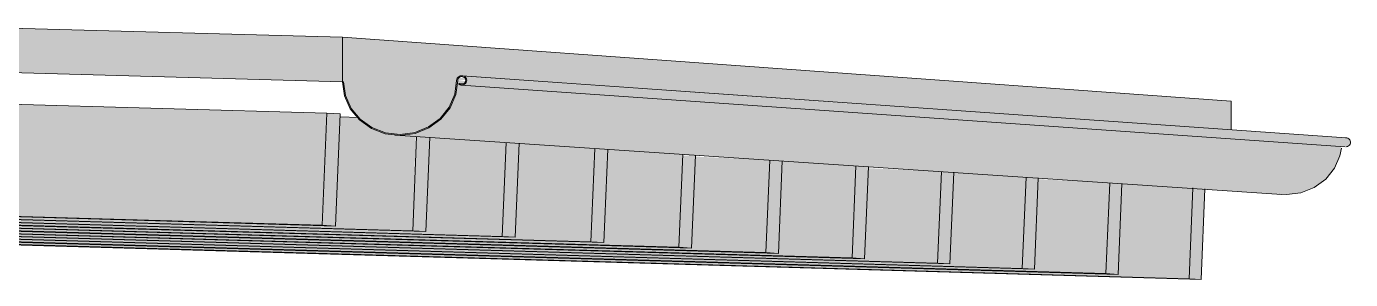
# Model space of a CAD drawing. Header units: inches. Extents: x 31156 to 31160, y -65 to 66.
# Drawn here: x 31159.14153 to 31159.16688, y -64.87563 to -64.87079 of the extents above; entities that cross this region are included whole.
import ezdxf

# ---------------------------------------------------------------- set-up
doc = ezdxf.new("R2010")
doc.units = ezdxf.units.IN
doc.header["$MEASUREMENT"] = 0
for name, color, linetype, lineweight in [('A-ROOF', 132, 'Continuous', 13), ('A-ROOF-OTLN', 132, 'Continuous', 9), ('S-BEAM', 12, 'Continuous', 9)]:
    doc.layers.add(name, color=color, linetype=linetype, lineweight=lineweight)

msp = doc.modelspace()

# ---------------------------------------------------------------- hatches: boundary and pattern name
at = {"layer": 'A-ROOF', "lineweight": 5}
for points in [[(31159.14758, -64.871849), (31159.147579, -64.870995), (31159.140054, -64.87079), (31159.140056, -64.87164), (31159.145783, -64.871799)], [(31159.164597, -64.872764), (31159.164596, -64.872216), (31159.147579, -64.870995), (31159.14758, -64.871849), (31159.149752, -64.871999), (31159.149805, -64.871787), (31159.149869, -64.871749), (31159.164415, -64.872752)]]:
    msp.add_hatch(color=256, dxfattribs=at).paths.add_polyline_path(points, flags=0)
at = {"layer": 'A-ROOF-OTLN', "lineweight": 5}
h = msp.add_hatch(color=256, dxfattribs=at)
h.paths.add_polyline_path([(31159.16678, -64.873074), (31159.166625, -64.87306), (31159.166714, -64.873069)], flags=0)
h.paths.add_polyline_path([(31159.166748, -64.872948), (31159.166714, -64.872936), (31159.149806, -64.871773), (31159.149785, -64.871823), (31159.149957, -64.871808), (31159.149953, -64.871772), (31159.166715, -64.872946)], flags=0)
for points in [[(31159.166798, -64.873091), (31159.166872, -64.873041), (31159.166876, -64.872976), (31159.166831, -64.872928), (31159.166808, -64.872921), (31159.149926, -64.871754), (31159.149958, -64.871814), (31159.149936, -64.871879), (31159.149896, -64.871907), (31159.166775, -64.873091)], [(31159.148684, -64.872856), (31159.149048, -64.872786), (31159.149305, -64.872659), (31159.149515, -64.872477), (31159.149667, -64.872251), (31159.149752, -64.871998), (31159.1476, -64.871848), (31159.147637, -64.872112), (31159.14776, -64.872374), (31159.147937, -64.872579), (31159.148185, -64.872742), (31159.148404, -64.872824), (31159.148563, -64.872842)], [(31159.165658, -64.874007), (31159.165932, -64.873971), (31159.166187, -64.873869), (31159.166406, -64.87371), (31159.166574, -64.873503), (31159.166679, -64.873263), (31159.166705, -64.873078), (31159.149936, -64.871879), (31159.149943, -64.871834), (31159.149785, -64.871823), (31159.149748, -64.872092), (31159.149614, -64.872374), (31159.149463, -64.872562), (31159.149235, -64.872729), (31159.148969, -64.872836), (31159.148684, -64.872875), (31159.165388, -64.873989)]]:
    msp.add_hatch(color=256, dxfattribs=at).paths.add_polyline_path(points, flags=0)
at = {"layer": 'A-ROOF-OTLN'}
msp.add_hatch(color=256, dxfattribs=at).paths.add_polyline_path([(31159.148684, -64.872875), (31159.148969, -64.872836), (31159.149235, -64.872729), (31159.149463, -64.872562), (31159.149638, -64.872344), (31159.149748, -64.872092), (31159.149729, -64.872088), (31159.14959, -64.872374), (31159.149449, -64.872549), (31159.149225, -64.872713), (31159.148964, -64.872818), (31159.148684, -64.872856), (31159.148404, -64.872824), (31159.148143, -64.872725), (31159.147918, -64.872566), (31159.147746, -64.872357), (31159.147637, -64.872112), (31159.147618, -64.872117), (31159.147735, -64.872374), (31159.147904, -64.872579), (31159.148133, -64.872742), (31159.148399, -64.872842)], flags=0)
at = {"layer": 'S-BEAM', "lineweight": 5}
for points in [[(31159.147191, -64.874595), (31159.147282, -64.872446), (31159.138242, -64.872194), (31159.138155, -64.874284), (31159.122464, -64.873838), (31159.122464, -64.873878), (31159.146308, -64.874569)], [(31159.148923, -64.874702), (31159.148979, -64.872893), (31159.148361, -64.872824), (31159.148082, -64.872699), (31159.147833, -64.872531), (31159.147539, -64.872522), (31159.147451, -64.87461), (31159.123489, -64.873934), (31159.123489, -64.873964), (31159.147541, -64.874661)], [(31159.150638, -64.874807), (31159.150713, -64.873009), (31159.149256, -64.872911), (31159.14918, -64.874717), (31159.125304, -64.874046), (31159.125304, -64.874072), (31159.14927, -64.874768)], [(31159.152336, -64.874912), (31159.152412, -64.873123), (31159.150968, -64.873025), (31159.150892, -64.874822), (31159.127898, -64.874173), (31159.127898, -64.874202), (31159.150982, -64.874873)], [(31159.154019, -64.875016), (31159.154094, -64.873235), (31159.152664, -64.873139), (31159.152588, -64.874927), (31159.129676, -64.874282), (31159.129676, -64.874308), (31159.152678, -64.874977)], [(31159.155685, -64.875119), (31159.15576, -64.873346), (31159.154342, -64.873281), (31159.154268, -64.875031), (31159.131492, -64.874369), (31159.131493, -64.874415), (31159.154357, -64.87508)], [(31159.157336, -64.875221), (31159.157411, -64.873456), (31159.156008, -64.873362), (31159.155933, -64.875133), (31159.133182, -64.874471), (31159.133182, -64.874517), (31159.156021, -64.875182)], [(31159.158972, -64.875322), (31159.159046, -64.873565), (31159.157655, -64.873503), (31159.157582, -64.875235), (31159.134911, -64.874575), (31159.134911, -64.87462), (31159.15767, -64.875284)], [(31159.160593, -64.875422), (31159.160667, -64.873674), (31159.159289, -64.873581), (31159.159215, -64.875336), (31159.136677, -64.874679), (31159.136678, -64.874724), (31159.159303, -64.875384)], [(31159.162198, -64.875521), (31159.162272, -64.873781), (31159.160906, -64.873713), (31159.160833, -64.875436), (31159.137543, -64.874756), (31159.137543, -64.874801), (31159.160921, -64.875483)], [(31159.163789, -64.875619), (31159.163862, -64.873887), (31159.16251, -64.873796), (31159.162437, -64.875535), (31159.139228, -64.874857), (31159.139228, -64.874901), (31159.162524, -64.875582)]]:
    msp.add_hatch(color=256, dxfattribs=at).paths.add_polyline_path(points, flags=0)
at = {"layer": 'S-BEAM'}
for points in [[(31159.147443, -64.87461), (31159.147534, -64.872463), (31159.147282, -64.872446), (31159.147191, -64.874595)], [(31159.149172, -64.874717), (31159.149246, -64.872911), (31159.148999, -64.872895), (31159.148923, -64.874702)], [(31159.150885, -64.874823), (31159.150961, -64.873026), (31159.150713, -64.873009), (31159.150638, -64.874807)], [(31159.152581, -64.874927), (31159.152657, -64.873139), (31159.152412, -64.873123), (31159.152336, -64.874912)], [(31159.154261, -64.875031), (31159.154337, -64.873251), (31159.154093, -64.873264), (31159.154019, -64.875016)], [(31159.155926, -64.875134), (31159.156001, -64.873362), (31159.15576, -64.873346), (31159.155685, -64.875119)], [(31159.157575, -64.875235), (31159.157649, -64.873472), (31159.157411, -64.873456), (31159.157336, -64.875221)], [(31159.159208, -64.875336), (31159.159282, -64.873581), (31159.159046, -64.873565), (31159.158974, -64.875322)], [(31159.160827, -64.875436), (31159.1609, -64.873689), (31159.160667, -64.873674), (31159.160593, -64.875422)], [(31159.16243, -64.875535), (31159.162504, -64.873796), (31159.162272, -64.873781), (31159.162198, -64.875521)], [(31159.164019, -64.875633), (31159.164092, -64.873902), (31159.163862, -64.873887), (31159.163789, -64.875619)]]:
    msp.add_hatch(color=256, dxfattribs=at).paths.add_polyline_path(points, flags=0)

# ---------------------------------------------------------------- linework, layer by layer
at = {"layer": 'A-ROOF'}
for p, q in [((31159.140054, -64.87079), (31159.147579, -64.870995)), ((31159.147579, -64.870995), (31159.164596, -64.872216)), ((31159.14758, -64.871849), (31159.147579, -64.870995)), ((31159.14758, -64.871849), (31159.140056, -64.87164)), ((31159.164596, -64.872216), (31159.164597, -64.87277))]:
    msp.add_line(p, q, dxfattribs=at)
at = {"layer": 'A-ROOF-OTLN'}
for p, q in [((31159.149869, -64.871732), (31159.166795, -64.872919)), ((31159.1476, -64.871848), (31159.14758, -64.871849)), ((31159.149817, -64.871881), (31159.149803, -64.871895)), ((31159.149853, -64.871898), (31159.149803, -64.871895)), ((31159.149926, -64.871889), (31159.149817, -64.871881)), ((31159.16678, -64.873092), (31159.149853, -64.871913)), ((31159.165567, -64.874005), (31159.14859, -64.872872))]:
    msp.add_line(p, q, dxfattribs=at)
for points in [[(31159.149803, -64.871895, 0), (31159.149824, -64.871906, 0), (31159.149847, -64.871912, 0), (31159.149872, -64.871912, 0), (31159.149896, -64.871907, 0), (31159.149918, -64.871895, 0), (31159.149936, -64.871879, 0), (31159.149949, -64.87186, 0), (31159.149956, -64.871838, 0), (31159.149958, -64.871814, 0), (31159.149953, -64.871792, 0), (31159.149942, -64.871771, 0), (31159.149926, -64.871754, 0), (31159.149906, -64.871741, 0), (31159.149882, -64.871733, 0), (31159.149858, -64.871731, 0), (31159.149834, -64.871735, 0), (31159.149811, -64.871745, 0), (31159.149792, -64.87176, 0), (31159.149777, -64.871779, 0), (31159.149768, -64.8718, 0), (31159.149765, -64.871823, 0)], [(31159.149785, -64.871823, 0), (31159.149787, -64.871805, 0), (31159.149794, -64.871788, 0), (31159.149806, -64.871773, 0), (31159.149821, -64.871761, 0), (31159.149839, -64.871753, 0), (31159.149858, -64.87175, 0), (31159.149877, -64.871751, 0), (31159.149896, -64.871757, 0), (31159.149912, -64.871767, 0), (31159.149925, -64.871781, 0), (31159.149934, -64.871797, 0), (31159.149938, -64.871815, 0), (31159.149937, -64.871833, 0), (31159.149932, -64.871851, 0), (31159.149922, -64.871866, 0), (31159.149908, -64.871879, 0), (31159.149891, -64.871889, 0), (31159.149872, -64.871894, 0), (31159.149853, -64.871894, 0), (31159.149834, -64.87189, 0), (31159.149817, -64.871881, 0)], [(31159.14758, -64.871849, 0), (31159.147618, -64.872117, 0), (31159.147729, -64.872366, 0), (31159.147904, -64.872579, 0), (31159.148133, -64.872742, 0), (31159.148399, -64.872842, 0), (31159.148684, -64.872875, 0), (31159.148969, -64.872836, 0), (31159.149235, -64.872729, 0), (31159.149463, -64.872562, 0), (31159.149638, -64.872344, 0), (31159.149748, -64.872092, 0), (31159.149785, -64.871823, 0)], [(31159.149765, -64.871823, 0), (31159.149729, -64.872088, 0), (31159.149621, -64.872335, 0), (31159.149449, -64.872549, 0), (31159.149225, -64.872713, 0), (31159.148964, -64.872818, 0), (31159.148684, -64.872856, 0), (31159.148404, -64.872824, 0), (31159.148143, -64.872725, 0), (31159.147918, -64.872566, 0), (31159.147746, -64.872357, 0), (31159.147637, -64.872112, 0), (31159.1476, -64.871848, 0)], [(31159.166785, -64.872919, 0), (31159.166808, -64.872921, 0), (31159.166831, -64.872928, 0), (31159.16685, -64.87294, 0), (31159.166866, -64.872957, 0), (31159.166876, -64.872976, 0), (31159.166881, -64.872998, 0), (31159.166879, -64.87302, 0), (31159.166872, -64.873041, 0), (31159.16686, -64.87306, 0), (31159.166842, -64.873075, 0), (31159.166821, -64.873086, 0), (31159.166798, -64.873091, 0), (31159.166775, -64.873091, 0)], [(31159.166708, -64.873116, 0), (31159.166679, -64.873263, 0), (31159.166574, -64.873503, 0), (31159.166406, -64.87371, 0), (31159.166187, -64.873869, 0), (31159.165932, -64.873971, 0), (31159.165658, -64.874007, 0), (31159.165525, -64.874001, 0)]]:
    msp.add_polyline3d(points, dxfattribs=at)
at = {"layer": 'S-BEAM'}
for p, q in [((31159.138242, -64.872194), (31159.147282, -64.872446)), ((31159.147282, -64.872446), (31159.147191, -64.874595)), ((31159.147534, -64.872463), (31159.147282, -64.872446)), ((31159.147443, -64.87461), (31159.147534, -64.872463)), ((31159.147539, -64.872522), (31159.14788, -64.872532)), ((31159.148999, -64.872895), (31159.148923, -64.874702)), ((31159.149172, -64.874717), (31159.149249, -64.872911)), ((31159.150713, -64.873009), (31159.150638, -64.874807)), ((31159.150885, -64.874823), (31159.150961, -64.873026)), ((31159.152412, -64.873123), (31159.152336, -64.874912)), ((31159.152581, -64.874927), (31159.152657, -64.873139)), ((31159.154094, -64.873235), (31159.154019, -64.875016)), ((31159.154261, -64.875031), (31159.154337, -64.873251)), ((31159.15576, -64.873346), (31159.155685, -64.875119)), ((31159.155926, -64.875134), (31159.156001, -64.873362)), ((31159.157411, -64.873456), (31159.157336, -64.875221)), ((31159.157575, -64.875235), (31159.157649, -64.873472)), ((31159.159046, -64.873565), (31159.158972, -64.875322)), ((31159.159208, -64.875336), (31159.159282, -64.873581)), ((31159.160667, -64.873674), (31159.160593, -64.875422)), ((31159.160827, -64.875436), (31159.1609, -64.873689)), ((31159.162272, -64.873781), (31159.162198, -64.875521)), ((31159.16243, -64.875535), (31159.162504, -64.873796)), ((31159.122464, -64.873878), (31159.147191, -64.874595)), ((31159.12273, -64.873894), (31159.147443, -64.87461)), ((31159.123489, -64.873964), (31159.148923, -64.874702)), ((31159.123754, -64.87398), (31159.149172, -64.874717)), ((31159.125304, -64.874072), (31159.150638, -64.874807)), ((31159.163863, -64.873881), (31159.163789, -64.875619)), ((31159.164019, -64.875633), (31159.164092, -64.873897)), ((31159.126365, -64.874111), (31159.150885, -64.874823)), ((31159.127898, -64.874202), (31159.152336, -64.874912)), ((31159.128157, -64.874218), (31159.152581, -64.874927)), ((31159.129676, -64.874308), (31159.154019, -64.875016)), ((31159.129933, -64.874324), (31159.154261, -64.875031)), ((31159.131437, -64.874413), (31159.155685, -64.875119)), ((31159.131692, -64.874428), (31159.155926, -64.875134)), ((31159.133182, -64.874517), (31159.157336, -64.875221)), ((31159.133434, -64.874532), (31159.157575, -64.875235)), ((31159.147191, -64.874595), (31159.147443, -64.87461)), ((31159.134911, -64.87462), (31159.158972, -64.875322)), ((31159.135161, -64.874635), (31159.159208, -64.875336)), ((31159.136624, -64.874723), (31159.160593, -64.875422)), ((31159.136678, -64.874732), (31159.160827, -64.875436)), ((31159.137543, -64.874801), (31159.162198, -64.875521)), ((31159.137788, -64.874816), (31159.16243, -64.875535)), ((31159.148923, -64.874702), (31159.149172, -64.874717)), ((31159.150638, -64.874807), (31159.150885, -64.874823)), ((31159.139228, -64.874901), (31159.163789, -64.875619)), ((31159.139471, -64.874916), (31159.164019, -64.875633)), ((31159.152336, -64.874912), (31159.152581, -64.874927)), ((31159.154019, -64.875016), (31159.154261, -64.875031)), ((31159.155685, -64.875119), (31159.155926, -64.875134)), ((31159.157336, -64.875221), (31159.157575, -64.875235)), ((31159.158972, -64.875322), (31159.159208, -64.875336)), ((31159.160593, -64.875422), (31159.160827, -64.875436)), ((31159.162198, -64.875521), (31159.16243, -64.875535)), ((31159.163789, -64.875619), (31159.164019, -64.875633))]:
    msp.add_line(p, q, dxfattribs=at)

doc.saveas('drawing.dxf')
